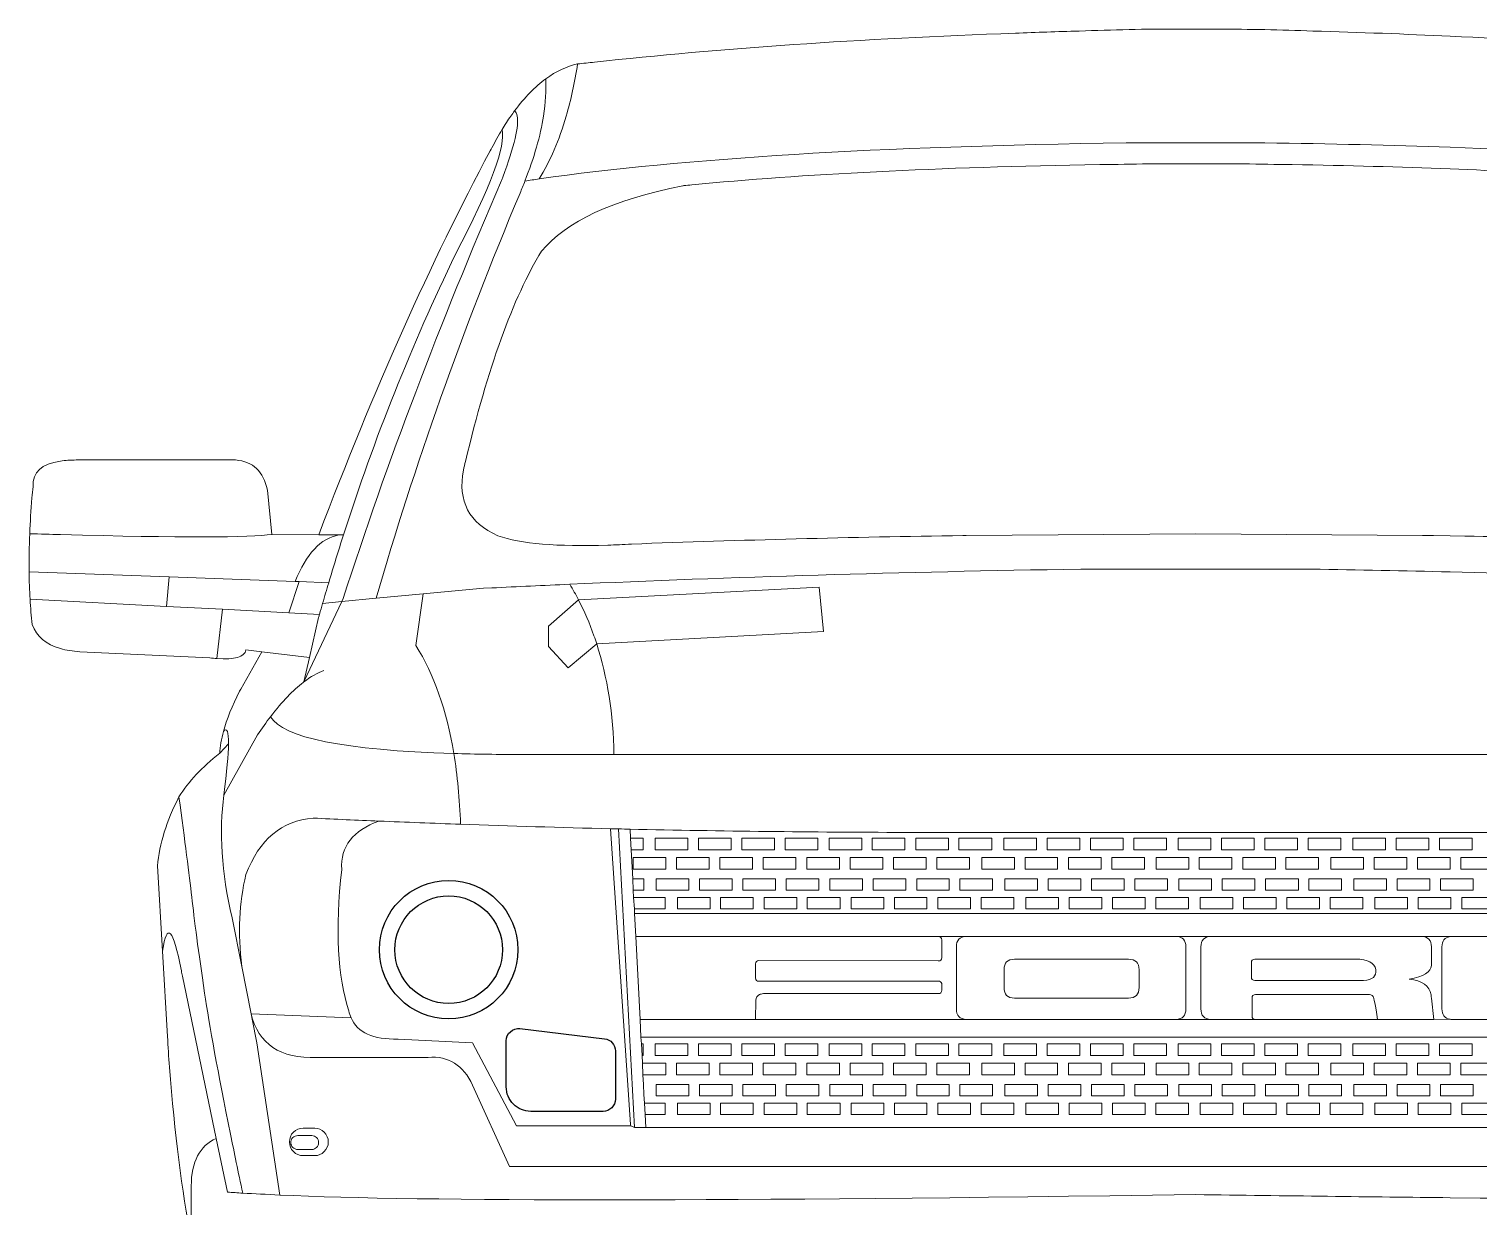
# Model space of a CAD drawing. Header units: metres. Extents: x -1212 to 1212, y 0 to 1928.
# Drawn here: x -1212 to 293, y 706 to 1928 of the extents above; entities that cross this region are included whole.
import ezdxf

# ---------------------------------------------------------------- set-up
doc = ezdxf.new("R2010")
doc.units = ezdxf.units.M
doc.layers.add('ceco.net 245', color=7, linetype='Continuous')

msp = doc.modelspace()

# ---------------------------------------------------------------- linework, layer by layer
at = {"layer": 'ceco.net 245', "lineweight": 18}
for points in [[(-910.9, 1403.2), (-959.7, 1403.6)], [(-890, 1403), (-910.9, 1403.2)], [(-885.2, 1403), (-890, 1403)], [(246.6, 1402.3), (263.9, 1402)], [(-1066.2, 1359.4), (-1211.6, 1364.7)], [(-1069, 1328.8), (-1066.2, 1359.4)], [(-1066.2, 1359.4), (-935.5, 1354.6)], [(-931.3, 1354.5), (-942.1, 1322.2)], [(-935.5, 1354.6), (-931.3, 1354.5)], [(-900.6, 1353.3), (-931.3, 1354.5)], [(-802.6, 1341.8), (-851.3, 1337.2)], [(-622.3, 1289.9), (-386.7, 1302.8), (-391.3, 1348.6), (-641.2, 1335.6)], [(-1069, 1328.8), (-1210.7, 1336.3)], [(-1011, 1325.9), (-1069, 1328.8)], [(-1011, 1325.9), (-1016.7, 1274.5)], [(-942.1, 1322.2), (-1011, 1325.9)], [(-887.1, 1333.7), (-926.5, 1250.3)], [(-887.1, 1333.7), (-906.9, 1331.9)], [(-851.3, 1337.2), (-887.1, 1333.7)], [(-672.4, 1308.2), (-641.2, 1335.6)], [(-910.2, 1320.5), (-942.1, 1322.2)], [(-652, 1265), (-672.4, 1287.2), (-672.4, 1308.2)], [(-920.6, 1275.6), (-970.2, 1281.5)], [(-622.3, 1289.9), (-652, 1265)], [(-926.5, 1250.3), (-920.6, 1275.6)], [(-1013.8, 1176.2), (-1004.6, 1186.1)], [(263.9, 1175), (-604.4, 1175)], [(604.3, 1175), (263.9, 1175)], [(-607.8, 1097.9), (-587.1, 790.8)], [(-583.2, 787.5), (-599.6, 1097.7)], [(-587.6, 1097.4), (-587.1, 1088), (-586.5, 1076.1), (-584.9, 1045.9), (-584.4, 1034), (-584, 1026.6), (-583.2, 1014.7), (-583.1, 1009.9)], [(-581.8, 986.1), (-583.1, 1009.9)], [(-583.1, 1009.9), (263.9, 1009.9)], [(263.9, 1009.9), (583.1, 1009.9)], [(-267.5, 986.1), (-581.8, 986.1)], [(-577.2, 899.9), (-581.8, 986.1)], [(-238.4, 986.1), (-267.5, 986.1)], [(-20.7, 986.1), (-238.4, 986.1)], [(15.6, 986.1), (-20.7, 986.1)], [(234.3, 986.1), (15.6, 986.1)], [(581.8, 986.1), (263.9, 986.1)], [(-990.9, 954.9), (-981.2, 905.8)], [(-981.2, 905.8), (-877.3, 901.6)], [(-980, 900.1), (-981.2, 905.8)], [(-951.5, 717.5), (-975.3, 875.7), (-980, 900.1)], [(-457.3, 899.9), (-577.2, 899.9)], [(-577.2, 899.9), (-576.3, 881.6)], [(-238.4, 899.9), (-457.3, 899.9)], [(-20.7, 899.9), (-238.4, 899.9)], [(-20.7, 899.9), (15.6, 899.9)], [(15.6, 899.9), (61.8, 899.9)], [(61.8, 899.9), (188.5, 899.9)], [(188.5, 899.9), (247, 899.9)], [(-571.3, 787.5), (-572.1, 801.1), (-572.6, 813), (-573.2, 821.8), (-573.7, 832.3), (-574.3, 842.3), (-574.8, 854.3), (-575.2, 862.5), (-575.9, 874.4), (-576.3, 881.6)], [(-576.3, 881.6), (263.9, 881.6)], [(263.9, 881.6), (576.3, 881.6)], [(-586.9, 789.3), (-583.2, 787.5)], [(-583.2, 787.5), (-571.3, 787.5)], [(263.9, 787.5), (-571.3, 787.5)], [(571.4, 787.5), (263.9, 787.5)]]:
    msp.add_lwpolyline(points, dxfattribs=at)
at = {"layer": 'ceco.net 245', "lineweight": 9}
for points in [[(-586.5, 1076.1), (-574.1, 1076.1), (-574.1, 1088), (-587.1, 1088)], [(-527.5, 1088), (-561.5, 1088), (-561.5, 1076.1), (-527.5, 1076.1), (-527.5, 1088), (-527.5, 1088)], [(-482.6, 1088), (-516.5, 1088), (-516.5, 1076.1), (-482.6, 1076.1), (-482.6, 1088), (-482.6, 1088)], [(-437.5, 1088), (-471.4, 1088), (-471.4, 1076.1), (-437.5, 1076.1), (-437.5, 1088), (-437.5, 1088)], [(-392.5, 1088), (-426.5, 1088), (-426.5, 1076.1), (-392.5, 1076.1), (-392.5, 1088), (-392.5, 1088)], [(-347.1, 1088), (-381, 1088), (-381, 1076.1), (-347.1, 1076.1), (-347.1, 1088), (-347.1, 1088)], [(-302.2, 1088), (-336.1, 1088), (-336.1, 1076.1), (-302.2, 1076.1), (-302.2, 1088), (-302.2, 1088)], [(-291, 1076.1), (-257.1, 1076.1), (-257.1, 1088), (-291, 1088), (-291, 1076.1), (-291, 1076.1)], [(-212.1, 1088), (-246.1, 1088), (-246.1, 1076.1), (-212.1, 1076.1), (-212.1, 1088), (-212.1, 1088)], [(-165.6, 1088), (-199.5, 1088), (-199.5, 1076.1), (-165.6, 1076.1), (-165.6, 1088), (-165.6, 1088)], [(-120.6, 1076.1), (-120.6, 1088), (-154.6, 1088), (-154.6, 1076.1), (-120.6, 1076.1), (-120.6, 1076.1)], [(-75.5, 1088), (-109.5, 1088), (-109.5, 1076.1), (-75.5, 1076.1), (-75.5, 1088), (-75.5, 1088)], [(-30.6, 1088), (-64.5, 1088), (-64.5, 1076.1), (-30.6, 1076.1), (-30.6, 1088), (-30.6, 1088)], [(15.4, 1088), (-18.5, 1088), (-18.5, 1076.1), (15.4, 1076.1), (15.4, 1088), (15.4, 1088)], [(26.4, 1076.1), (60.3, 1076.1), (60.3, 1088), (26.4, 1088), (26.4, 1076.1), (26.4, 1076.1)], [(105.4, 1088), (71.5, 1088), (71.5, 1076.1), (105.4, 1076.1), (105.4, 1088), (105.4, 1088)], [(150.4, 1088), (116.4, 1088), (116.4, 1076.1), (150.4, 1076.1), (150.4, 1088), (150.4, 1088)], [(196.9, 1088), (163, 1088), (163, 1076.1), (196.9, 1076.1), (196.9, 1088), (196.9, 1088)], [(241.9, 1088), (207.9, 1088), (207.9, 1076.1), (241.9, 1076.1), (241.9, 1088), (241.9, 1088)], [(263.9, 1088), (253, 1088), (253, 1076.1), (263.9, 1076.1)], [(263.9, 1076.1), (287, 1076.1), (287, 1088), (263.9, 1088)], [(-584.4, 1055.9), (-550.5, 1055.9), (-550.5, 1067.9), (-584.4, 1067.9), (-584.4, 1055.9), (-584.4, 1055.9)], [(-505.5, 1067.9), (-539.4, 1067.9), (-539.4, 1055.9), (-505.5, 1055.9), (-505.5, 1067.9), (-505.5, 1067.9)], [(-460.4, 1067.9), (-494.3, 1067.9), (-494.3, 1055.9), (-460.4, 1055.9), (-460.4, 1067.9), (-460.4, 1067.9)], [(-415.5, 1067.9), (-449.4, 1067.9), (-449.4, 1055.9), (-415.5, 1055.9), (-415.5, 1067.9), (-415.5, 1067.9)], [(-370, 1067.9), (-403.9, 1067.9), (-403.9, 1055.9), (-370, 1055.9), (-370, 1067.9), (-370, 1067.9)], [(-325.1, 1067.9), (-359, 1067.9), (-359, 1055.9), (-325.1, 1055.9), (-325.1, 1067.9), (-325.1, 1067.9)], [(-280, 1067.9), (-313.9, 1067.9), (-313.9, 1055.9), (-280, 1055.9), (-280, 1067.9), (-280, 1067.9)], [(-269, 1055.9), (-235.1, 1055.9), (-235.1, 1067.9), (-269, 1067.9), (-269, 1055.9), (-269, 1055.9)], [(-188.5, 1067.9), (-222.4, 1067.9), (-222.4, 1055.9), (-188.5, 1055.9), (-188.5, 1067.9), (-188.5, 1067.9)], [(-143.6, 1067.9), (-177.5, 1067.9), (-177.5, 1055.9), (-143.6, 1055.9), (-143.6, 1067.9), (-143.6, 1067.9)], [(-132.4, 1055.9), (-98.4, 1055.9), (-98.4, 1067.9), (-132.4, 1067.9), (-132.4, 1055.9), (-132.4, 1055.9)], [(-53.5, 1067.9), (-87.4, 1067.9), (-87.4, 1055.9), (-53.5, 1055.9), (-53.5, 1067.9), (-53.5, 1067.9)], [(-7.5, 1067.9), (-41.4, 1067.9), (-41.4, 1055.9), (-7.5, 1055.9), (-7.5, 1067.9), (-7.5, 1067.9)], [(3.5, 1055.9), (37.4, 1055.9), (37.4, 1067.9), (3.5, 1067.9), (3.5, 1055.9), (3.5, 1055.9)], [(82.5, 1067.9), (48.6, 1067.9), (48.6, 1055.9), (82.5, 1055.9), (82.5, 1067.9), (82.5, 1067.9)], [(127.4, 1067.9), (93.5, 1067.9), (93.5, 1055.9), (127.4, 1055.9), (127.4, 1067.9), (127.4, 1067.9)], [(174, 1067.9), (140.1, 1067.9), (140.1, 1055.9), (174, 1055.9), (174, 1067.9), (174, 1067.9)], [(218.9, 1067.9), (185, 1067.9), (185, 1055.9), (218.9, 1055.9), (218.9, 1067.9), (218.9, 1067.9)], [(263.9, 1067.9), (230.1, 1067.9), (230.1, 1055.9), (263.9, 1055.9)], [(264, 1055.9), (264, 1067.9)], [(309, 1067.9), (275.1, 1067.9), (275.1, 1055.9), (309, 1055.9), (309, 1067.9), (309, 1067.9)], [(-584.4, 1034), (-573.2, 1034), (-573.2, 1045.9), (-584.9, 1045.9)], [(-560.5, 1034), (-526.6, 1034), (-526.6, 1045.9), (-560.5, 1045.9), (-560.5, 1034), (-560.5, 1034)], [(-481.7, 1045.9), (-515.6, 1045.9), (-515.6, 1034), (-481.7, 1034), (-481.7, 1045.9), (-481.7, 1045.9)], [(-470.5, 1034), (-436.6, 1034), (-436.6, 1045.9), (-470.5, 1045.9), (-470.5, 1034), (-470.5, 1034)], [(-391.6, 1045.9), (-425.6, 1045.9), (-425.6, 1034), (-391.6, 1034), (-391.6, 1045.9), (-391.6, 1045.9)], [(-380.1, 1034), (-346.2, 1034), (-346.2, 1045.9), (-380.1, 1045.9), (-380.1, 1034), (-380.1, 1034)], [(-335.2, 1034), (-301.2, 1034), (-301.2, 1045.9), (-335.2, 1045.9), (-335.2, 1034), (-335.2, 1034)], [(-290, 1034), (-256.2, 1034), (-256.2, 1045.9), (-290, 1045.9), (-290, 1034), (-290, 1034)], [(-245.1, 1034), (-211.2, 1034), (-211.2, 1045.9), (-245.1, 1045.9), (-245.1, 1034), (-245.1, 1034)], [(-164.6, 1045.9), (-198.5, 1045.9), (-198.5, 1034), (-164.6, 1034), (-164.6, 1045.9), (-164.6, 1045.9)], [(-119.7, 1034), (-119.7, 1045.9), (-153.6, 1045.9), (-153.6, 1034), (-119.7, 1034), (-119.7, 1034)], [(-108.6, 1034), (-74.6, 1034), (-74.6, 1045.9), (-108.6, 1045.9), (-108.6, 1034), (-108.6, 1034)], [(-29.7, 1045.9), (-63.6, 1045.9), (-63.6, 1034), (-29.7, 1034), (-29.7, 1045.9), (-29.7, 1045.9)], [(-17.6, 1034), (16.3, 1034), (16.3, 1045.9), (-17.6, 1045.9), (-17.6, 1034), (-17.6, 1034)], [(27.3, 1034), (61.2, 1034), (61.2, 1045.9), (27.3, 1045.9), (27.3, 1034), (27.3, 1034)], [(106.4, 1045.9), (72.4, 1045.9), (72.4, 1034), (106.4, 1034), (106.4, 1045.9), (106.4, 1045.9)], [(117.4, 1034), (151.3, 1034), (151.3, 1045.9), (117.4, 1045.9), (117.4, 1034), (117.4, 1034)], [(197.9, 1045.9), (163.9, 1045.9), (163.9, 1034), (197.9, 1034), (197.9, 1045.9), (197.9, 1045.9)], [(208.9, 1034), (242.8, 1034), (242.8, 1045.9), (208.9, 1045.9), (208.9, 1034), (208.9, 1034)], [(263.9, 1045.9), (253.9, 1045.9), (253.9, 1034), (263.9, 1034)], [(263.9, 1034), (287.9, 1034), (287.9, 1045.9), (263.9, 1045.9)], [(-583.2, 1014.7), (-551.2, 1014.7), (-551.2, 1026.6), (-584, 1026.6)], [(-538.5, 1014.7), (-504.6, 1014.7), (-504.6, 1026.6), (-538.5, 1026.6), (-538.5, 1014.7), (-538.5, 1014.7)], [(-459.7, 1026.6), (-493.6, 1026.6), (-493.6, 1014.7), (-459.7, 1014.7), (-459.7, 1026.6), (-459.7, 1026.6)], [(-414.6, 1026.6), (-448.5, 1026.6), (-448.5, 1014.7), (-414.6, 1014.7), (-414.6, 1026.6), (-414.6, 1026.6)], [(-403.6, 1014.7), (-369.6, 1014.7), (-369.6, 1026.6), (-403.6, 1026.6), (-403.6, 1014.7), (-403.6, 1014.7)], [(-324.2, 1026.6), (-358.1, 1026.6), (-358.1, 1014.7), (-324.2, 1014.7), (-324.2, 1026.6), (-324.2, 1026.6)], [(-313.2, 1014.7), (-279.3, 1014.7), (-279.3, 1026.6), (-313.2, 1026.6), (-313.2, 1014.7), (-313.2, 1014.7)], [(-268.1, 1014.7), (-234.2, 1014.7), (-234.2, 1026.6), (-268.1, 1026.6), (-268.1, 1014.7), (-268.1, 1014.7)], [(-189.2, 1026.6), (-223.1, 1026.6), (-223.1, 1014.7), (-189.2, 1014.7), (-189.2, 1026.6), (-189.2, 1026.6)], [(-176.6, 1014.7), (-142.7, 1014.7), (-142.7, 1026.6), (-176.6, 1026.6), (-176.6, 1014.7), (-176.6, 1014.7)], [(-131.7, 1014.7), (-97.7, 1014.7), (-97.7, 1026.6), (-131.7, 1026.6), (-131.7, 1014.7), (-131.7, 1014.7)], [(-86.5, 1014.7), (-52.6, 1014.7), (-52.6, 1026.6), (-86.5, 1026.6), (-86.5, 1014.7), (-86.5, 1014.7)], [(-41.6, 1014.7), (-7.7, 1014.7), (-7.7, 1026.6), (-41.6, 1026.6), (-41.6, 1014.7), (-41.6, 1014.7)], [(4.4, 1014.7), (38.3, 1014.7), (38.3, 1026.6), (4.4, 1026.6), (4.4, 1014.7), (4.4, 1014.7)], [(49.3, 1014.7), (83.3, 1014.7), (83.3, 1026.6), (49.3, 1026.6), (49.3, 1014.7), (49.3, 1014.7)], [(128.3, 1026.6), (94.4, 1026.6), (94.4, 1014.7), (128.3, 1014.7), (128.3, 1026.6), (128.3, 1026.6)], [(139.3, 1014.7), (173.3, 1014.7), (173.3, 1026.6), (139.3, 1026.6), (139.3, 1014.7), (139.3, 1014.7)], [(185.9, 1014.7), (219.8, 1014.7), (219.8, 1026.6), (185.9, 1026.6), (185.9, 1014.7), (185.9, 1014.7)], [(263.9, 1026.6), (230.8, 1026.6), (230.8, 1014.7), (263.9, 1014.7)], [(263.9, 1014.7), (264.8, 1014.7), (264.8, 1026.6), (263.9, 1026.6)], [(276, 1014.7), (309.9, 1014.7), (309.9, 1026.6), (276, 1026.6), (276, 1014.7), (276, 1014.7)], [(-575.2, 862.5), (-574.1, 862.5), (-574.1, 874.4), (-575.9, 874.4)], [(-561.5, 874.4), (-561.5, 862.5), (-527.5, 862.5), (-527.5, 874.4), (-561.5, 874.4), (-561.5, 874.4)], [(-482.6, 874.4), (-516.5, 874.4), (-516.5, 862.5), (-482.6, 862.5), (-482.6, 874.4), (-482.6, 874.4)], [(-471.4, 874.4), (-471.4, 862.5), (-437.5, 862.5), (-437.5, 874.4), (-471.4, 874.4), (-471.4, 874.4)], [(-426.5, 862.5), (-392.5, 862.5), (-392.5, 874.4), (-426.5, 874.4), (-426.5, 862.5), (-426.5, 862.5)], [(-347.1, 874.4), (-381, 874.4), (-381, 862.5), (-347.1, 862.5), (-347.1, 874.4), (-347.1, 874.4)], [(-302.2, 874.4), (-336.1, 874.4), (-336.1, 862.5), (-302.2, 862.5), (-302.2, 874.4), (-302.2, 874.4)], [(-257.1, 874.4), (-291, 874.4), (-291, 862.5), (-257.1, 862.5), (-257.1, 874.4), (-257.1, 874.4)], [(-246.1, 874.4), (-246.1, 862.5), (-212.1, 862.5), (-212.1, 874.4), (-246.1, 874.4), (-246.1, 874.4)], [(-165.6, 874.4), (-199.5, 874.4), (-199.5, 862.5), (-165.6, 862.5), (-165.6, 874.4), (-165.6, 874.4)], [(-154.6, 874.4), (-154.6, 862.5), (-120.6, 862.5), (-120.6, 874.4), (-154.6, 874.4), (-154.6, 874.4)], [(-75.5, 862.5), (-75.5, 874.4), (-109.5, 874.4), (-109.5, 862.5), (-75.5, 862.5), (-75.5, 862.5)], [(-30.6, 874.4), (-64.5, 874.4), (-64.5, 862.5), (-30.6, 862.5), (-30.6, 874.4), (-30.6, 874.4)], [(15.4, 862.5), (15.4, 874.4), (-18.5, 874.4), (-18.5, 862.5), (15.4, 862.5), (15.4, 862.5)], [(60.3, 874.4), (26.4, 874.4), (26.4, 862.5), (60.3, 862.5), (60.3, 874.4), (60.3, 874.4)], [(105.4, 874.4), (71.5, 874.4), (71.5, 862.5), (105.4, 862.5), (105.4, 874.4), (105.4, 874.4)], [(116.4, 862.5), (150.4, 862.5), (150.4, 874.4), (116.4, 874.4), (116.4, 862.5), (116.4, 862.5)], [(163, 862.5), (196.9, 862.5), (196.9, 874.4), (163, 874.4), (163, 862.5), (163, 862.5)], [(241.9, 874.4), (207.9, 874.4), (207.9, 862.5), (241.9, 862.5), (241.9, 874.4), (241.9, 874.4)], [(263.9, 874.4), (253, 874.4), (253, 862.5), (263.9, 862.5)], [(263.9, 862.5), (287, 862.5), (287, 874.4), (263.9, 874.4)], [(-574.3, 842.3), (-550.5, 842.3), (-550.5, 854.3), (-574.8, 854.3)], [(-539.4, 842.3), (-505.5, 842.3), (-505.5, 854.3), (-539.4, 854.3), (-539.4, 842.3), (-539.4, 842.3)], [(-460.4, 854.3), (-494.3, 854.3), (-494.3, 842.3), (-460.4, 842.3), (-460.4, 854.3), (-460.4, 854.3)], [(-449.4, 842.3), (-415.5, 842.3), (-415.5, 854.3), (-449.4, 854.3), (-449.4, 842.3), (-449.4, 842.3)], [(-403.9, 842.3), (-370, 842.3), (-370, 854.3), (-403.9, 854.3), (-403.9, 842.3), (-403.9, 842.3)], [(-325.1, 854.3), (-359, 854.3), (-359, 842.3), (-325.1, 842.3), (-325.1, 854.3), (-325.1, 854.3)], [(-313.9, 842.3), (-280, 842.3), (-280, 854.3), (-313.9, 854.3), (-313.9, 842.3), (-313.9, 842.3)], [(-235.1, 854.3), (-269, 854.3), (-269, 842.3), (-235.1, 842.3), (-235.1, 854.3), (-235.1, 854.3)], [(-188.5, 854.3), (-222.4, 854.3), (-222.4, 842.3), (-188.5, 842.3), (-188.5, 854.3), (-188.5, 854.3)], [(-177.5, 842.3), (-143.6, 842.3), (-143.6, 854.3), (-177.5, 854.3), (-177.5, 842.3), (-177.5, 842.3)], [(-132.4, 842.3), (-98.4, 842.3), (-98.4, 854.3), (-132.4, 854.3), (-132.4, 842.3), (-132.4, 842.3)], [(-87.4, 842.3), (-53.5, 842.3), (-53.5, 854.3), (-87.4, 854.3), (-87.4, 842.3), (-87.4, 842.3)], [(-41.4, 842.3), (-7.5, 842.3), (-7.5, 854.3), (-41.4, 854.3), (-41.4, 842.3), (-41.4, 842.3)], [(37.4, 854.3), (3.5, 854.3), (3.5, 842.3), (37.4, 842.3), (37.4, 854.3), (37.4, 854.3)], [(48.6, 842.3), (82.5, 842.3), (82.5, 854.3), (48.6, 854.3), (48.6, 842.3), (48.6, 842.3)], [(127.4, 854.3), (93.5, 854.3), (93.5, 842.3), (127.4, 842.3), (127.4, 854.3), (127.4, 854.3)], [(140.1, 842.3), (174, 842.3), (174, 854.3), (140.1, 854.3), (140.1, 842.3), (140.1, 842.3)], [(185, 842.3), (218.9, 842.3), (218.9, 854.3), (185, 854.3), (185, 842.3), (185, 842.3)], [(263.9, 854.3), (230.1, 854.3), (230.1, 842.3), (263.9, 842.3)], [(264, 842.3), (264, 854.3)], [(275.1, 842.3), (309, 842.3), (309, 854.3), (275.1, 854.3), (275.1, 842.3), (275.1, 842.3)], [(-560.5, 832.3), (-560.5, 820.4), (-526.6, 820.4), (-526.6, 832.3), (-560.5, 832.3), (-560.5, 832.3)], [(-481.7, 820.4), (-481.7, 832.3), (-515.6, 832.3), (-515.6, 820.4), (-481.7, 820.4), (-481.7, 820.4)], [(-470.5, 832.3), (-470.5, 820.4), (-436.6, 820.4), (-436.6, 832.3), (-470.5, 832.3), (-470.5, 832.3)], [(-425.6, 820.4), (-391.6, 820.4), (-391.6, 832.3), (-425.6, 832.3), (-425.6, 820.4), (-425.6, 820.4)], [(-380.1, 832.3), (-380.1, 820.4), (-346.2, 820.4), (-346.2, 832.3), (-380.1, 832.3), (-380.1, 832.3)], [(-335.2, 832.3), (-335.2, 820.4), (-301.2, 820.4), (-301.2, 832.3), (-335.2, 832.3), (-335.2, 832.3)], [(-256.2, 832.3), (-290, 832.3), (-290, 820.4), (-256.2, 820.4), (-256.2, 832.3), (-256.2, 832.3)], [(-245.1, 832.3), (-245.1, 820.4), (-211.2, 820.4), (-211.2, 832.3), (-245.1, 832.3), (-245.1, 832.3)], [(-164.6, 832.3), (-198.5, 832.3), (-198.5, 820.4), (-164.6, 820.4), (-164.6, 832.3), (-164.6, 832.3)], [(-153.6, 832.3), (-153.6, 820.4), (-119.7, 820.4), (-119.7, 832.3), (-153.6, 832.3), (-153.6, 832.3)], [(-108.6, 832.3), (-108.6, 820.4), (-74.6, 820.4), (-74.6, 832.3), (-108.6, 832.3), (-108.6, 832.3)], [(-63.6, 832.3), (-63.6, 820.4), (-29.7, 820.4), (-29.7, 832.3), (-63.6, 832.3), (-63.6, 832.3)], [(-17.6, 832.3), (-17.6, 820.4), (16.3, 820.4), (16.3, 832.3), (-17.6, 832.3), (-17.6, 832.3)], [(61.2, 832.3), (27.3, 832.3), (27.3, 820.4), (61.2, 820.4), (61.2, 832.3), (61.2, 832.3)], [(72.4, 820.4), (106.4, 820.4), (106.4, 832.3), (72.4, 832.3), (72.4, 820.4), (72.4, 820.4)], [(117.4, 832.3), (117.4, 820.4), (151.3, 820.4), (151.3, 832.3), (117.4, 832.3), (117.4, 832.3)], [(163.9, 820.4), (197.9, 820.4), (197.9, 832.3), (163.9, 832.3), (163.9, 820.4), (163.9, 820.4)], [(208.9, 832.3), (208.9, 820.4), (242.8, 820.4), (242.8, 832.3), (208.9, 832.3), (208.9, 832.3)], [(263.9, 832.3), (253.9, 832.3), (253.9, 820.4), (263.9, 820.4)], [(263.9, 820.4), (287.9, 820.4), (287.9, 832.3), (263.9, 832.3)], [(-572.1, 801.1), (-551.2, 801.1), (-551.2, 813), (-572.6, 813)], [(-504.6, 801.1), (-504.6, 813), (-538.5, 813), (-538.5, 801.1), (-504.6, 801.1), (-504.6, 801.1)], [(-493.6, 801.1), (-459.7, 801.1), (-459.7, 813), (-493.6, 813), (-493.6, 801.1), (-493.6, 801.1)], [(-448.5, 801.1), (-414.6, 801.1), (-414.6, 813), (-448.5, 813), (-448.5, 801.1), (-448.5, 801.1)], [(-369.6, 801.1), (-369.6, 813), (-403.6, 813), (-403.6, 801.1), (-369.6, 801.1), (-369.6, 801.1)], [(-358.1, 801.1), (-324.2, 801.1), (-324.2, 813), (-358.1, 813), (-358.1, 801.1), (-358.1, 801.1)], [(-279.3, 801.1), (-279.3, 813), (-313.2, 813), (-313.2, 801.1), (-279.3, 801.1), (-279.3, 801.1)], [(-234.2, 813), (-268.1, 813), (-268.1, 801.1), (-234.2, 801.1), (-234.2, 813), (-234.2, 813)], [(-223.1, 801.1), (-189.2, 801.1), (-189.2, 813), (-223.1, 813), (-223.1, 801.1), (-223.1, 801.1)], [(-142.7, 801.1), (-142.7, 813), (-176.6, 813), (-176.6, 801.1), (-142.7, 801.1), (-142.7, 801.1)], [(-131.7, 801.1), (-97.7, 801.1), (-97.7, 813), (-131.7, 813), (-131.7, 801.1), (-131.7, 801.1)], [(-52.6, 801.1), (-52.6, 813), (-86.5, 813), (-86.5, 801.1), (-52.6, 801.1), (-52.6, 801.1)], [(-7.7, 813), (-41.6, 813), (-41.6, 801.1), (-7.7, 801.1), (-7.7, 813), (-7.7, 813)], [(38.3, 813), (4.4, 813), (4.4, 801.1), (38.3, 801.1), (38.3, 813), (38.3, 813)], [(83.3, 801.1), (83.3, 813), (49.3, 813), (49.3, 801.1), (83.3, 801.1), (83.3, 801.1)], [(94.4, 801.1), (128.3, 801.1), (128.3, 813), (94.4, 813), (94.4, 801.1), (94.4, 801.1)], [(173.3, 801.1), (173.3, 813), (139.3, 813), (139.3, 801.1), (173.3, 801.1), (173.3, 801.1)], [(219.8, 801.1), (219.8, 813), (185.9, 813), (185.9, 801.1), (219.8, 801.1), (219.8, 801.1)], [(263.9, 813), (230.8, 813), (230.8, 801.1), (263.9, 801.1)], [(263.9, 801.1), (264.8, 801.1), (264.8, 813), (263.9, 813)], [(309.9, 813), (276, 813), (276, 801.1), (309.9, 801.1), (309.9, 813), (309.9, 813)]]:
    msp.add_lwpolyline(points, dxfattribs=at)
at = {"layer": 'ceco.net 245'}
msp.add_lwpolyline([(-702, 890.3), (-614.1, 879.8, -0.379815), (-602.9, 867.1), (-602.9, 817.1, -0.414214), (-615.6, 804.4), (-690.8, 804.4, -0.414214), (-716.2, 829.8), (-716.2, 877.6, -0.44947)], format="xyb", close=True, dxfattribs=at)
for radius in [71.9, 55.9]:
    msp.add_circle((-776, 972.3), radius, dxfattribs=at)
at = {"layer": 'ceco.net 245', "lineweight": 18}
for points, knots in [([(263.9, 1920.8), (217.8, 1923.1), (170.3, 1924.9), (121.4, 1926.2), (87.8, 1927.5), (55, 1928.2), (23.3, 1928.2), (23.3, 1928.2), (-18.7, 1928.2), (-18.7, 1928.2), (-52.1, 1928.4), (-86.4, 1927.6), (-121.4, 1926.2), (-143.7, 1925.6), (-165.8, 1924.9), (-187.5, 1924), (-348.8, 1918.3), (-494.5, 1908.2), (-624.5, 1893.9), (-630.4, 1893.3), (-636.2, 1892.6), (-642.1, 1892.1)], [0, 0, 0, 0, 1, 1, 1, 2, 2, 2, 3, 3, 3, 4, 4, 4, 5, 5, 5, 6, 6, 6, 7, 7, 7, 7]), ([(642.1, 1892.1), (632.6, 1893.2), (622.9, 1894.3), (613.1, 1895.2), (507, 1906.5), (390.6, 1915.2), (263.9, 1920.8)], [0, 0, 0, 0, 1, 1, 1, 2, 2, 2, 2]), ([(-681.9, 1772.7), (-670.5, 1791.2), (-661.2, 1812.9), (-653.9, 1838), (-649.1, 1854.7), (-645.2, 1872.6), (-642.1, 1892.1)], [0, 0, 0, 0, 1, 1, 1, 2, 2, 2, 2]), ([(-696.8, 1770.5), (-687.2, 1794.9), (-680.8, 1817.3), (-677.5, 1838), (-675.5, 1851.7), (-674.6, 1864.5), (-675.1, 1876.7)], [0, 0, 0, 0, 1, 1, 1, 2, 2, 2, 2]), ([(-887.1, 1333.7), (-887.1, 1333.7), (-885.6, 1336.9), (-885.6, 1336.9), (-840, 1478.2), (-785.1, 1622.9), (-721.1, 1770.9), (-720.6, 1772.1), (-720.2, 1773.2), (-719.9, 1774.4), (-707.9, 1806.6), (-702.8, 1827.9), (-704.8, 1838), (-705.4, 1840.4), (-706.3, 1842.2), (-707.6, 1843.3)], [0, 0, 0, 0, 1, 1, 1, 2, 2, 2, 3, 3, 3, 4, 4, 4, 5, 5, 5, 5]), ([(-707.6, 1843.3), (-708.8, 1841.6), (-710.1, 1839.8), (-711.4, 1838), (-714.6, 1833.6), (-717.5, 1828.8), (-720.6, 1823.9)], [0, 0, 0, 0, 1, 1, 1, 2, 2, 2, 2]), ([(-720.6, 1823.9), (-724.1, 1818), (-727.7, 1811.7), (-731.2, 1805), (-731.4, 1804.6), (-731.6, 1804.2), (-731.8, 1803.7), (-731.8, 1803.7), (-732.9, 1801.9), (-732.9, 1801.9), (-794.5, 1686.5), (-853.9, 1553.6), (-910.9, 1403.2)], [0, 0, 0, 0, 1, 1, 1, 2, 2, 2, 3, 3, 3, 4, 4, 4, 4]), ([(-885.2, 1403), (-853.2, 1503.4), (-814.3, 1600.5), (-768.8, 1694.6), (-732.3, 1764.4), (-716.4, 1807.5), (-720.6, 1823.9)], [0, 0, 0, 0, 1, 1, 1, 2, 2, 2, 2]), ([(-681.9, 1772.7), (-531.7, 1794.1), (-328.6, 1806.6), (-72.6, 1810.1), (-72.6, 1810.1), (71.5, 1810.1), (71.5, 1810.1), (139.3, 1809.2), (203.5, 1807.7), (263.9, 1805.5)], [0, 0, 0, 0, 1, 1, 1, 2, 2, 2, 3, 3, 3, 3]), ([(263.9, 1783.1), (212.3, 1785.2), (157.7, 1786.6), (99.8, 1787.5), (83, 1787.7), (66.4, 1788.1), (49.3, 1788.3), (49.3, 1788.3), (-49.1, 1788.3), (-49.1, 1788.3), (-66.2, 1788.1), (-83, 1787.7), (-99.7, 1787.5), (-267.9, 1784.8), (-409.3, 1777.7), (-523.5, 1766.5), (-526.4, 1766.3), (-529.2, 1765.9), (-531.9, 1765.7), (-532.5, 1765.5), (-532.8, 1765.5), (-533, 1765.5), (-605.6, 1751.1), (-654.4, 1728.3), (-679.5, 1697.7), (-709.4, 1648.9), (-735.6, 1576.1), (-758.5, 1479.3), (-759.3, 1476.4), (-760, 1473.5), (-760.6, 1470.3), (-766.8, 1438.1), (-754.9, 1415.3), (-724.8, 1402.1), (-701.1, 1393.9), (-663.2, 1390.6), (-610.7, 1392.4), (-602.9, 1392.6), (-594.8, 1393), (-586.2, 1393.5), (-472.7, 1397.7), (-357.9, 1400.7), (-242, 1402.3), (-240.9, 1402.3), (-239.8, 1402.3), (-238.7, 1402.3), (-238.7, 1402.3), (-0.2, 1404), (-0.2, 1404), (-0.2, 1404), (235.4, 1402.5), (235.4, 1402.5)], [0, 0, 0, 0, 1, 1, 1, 2, 2, 2, 3, 3, 3, 4, 4, 4, 5, 5, 5, 6, 6, 6, 7, 7, 7, 8, 8, 8, 9, 9, 9, 10, 10, 10, 11, 11, 11, 12, 12, 12, 13, 13, 13, 14, 14, 14, 15, 15, 15, 16, 16, 16, 17, 17, 17, 17]), ([(263.9, 1402), (263.9, 1402), (279.1, 1401.8), (279.1, 1401.8), (382.3, 1400.1), (484.8, 1397.4), (586.2, 1393.5), (594.8, 1393), (602.9, 1392.6), (610.8, 1392.4), (663.2, 1390.6), (701.2, 1393.9), (724.8, 1402.1), (754.9, 1415.3), (766.8, 1438.1), (760.6, 1470.3), (760, 1473.5), (759.3, 1476.4), (758.6, 1479.3), (735.7, 1576.1), (709.4, 1648.9), (679.5, 1697.7), (654.4, 1728.3), (605.6, 1751.1), (533, 1765.5), (532.8, 1765.5), (532.5, 1765.5), (531.9, 1765.7), (529.2, 1765.9), (526.4, 1766.3), (523.5, 1766.5), (448.5, 1773.8), (362, 1779.3), (263.9, 1783.1)], [0, 0, 0, 0, 1, 1, 1, 2, 2, 2, 3, 3, 3, 4, 4, 4, 5, 5, 5, 6, 6, 6, 7, 7, 7, 8, 8, 8, 9, 9, 9, 10, 10, 10, 11, 11, 11, 11]), ([(-851.3, 1337.2), (-811.9, 1474.2), (-762, 1614.5), (-701.9, 1758), (-700.1, 1762.2), (-698.4, 1766.3), (-696.8, 1770.5)], [0, 0, 0, 0, 1, 1, 1, 2, 2, 2, 2]), ([(-959.7, 1403.6), (-959.7, 1403.6), (-964.3, 1449.6), (-964.3, 1449.6), (-968.1, 1468.9), (-979.1, 1479.1), (-997.3, 1480.8), (-997.3, 1480.8), (-1162.7, 1480.8), (-1162.7, 1480.8), (-1168.7, 1480.8), (-1174.2, 1480.4), (-1179.2, 1479.7), (-1198.8, 1476.8), (-1208.3, 1468), (-1207.6, 1453.3), (-1208, 1449.3), (-1208.3, 1445.2), (-1208.7, 1441.4), (-1209.8, 1428.7), (-1210.5, 1416.3), (-1211.1, 1404.3)], [0, 0, 0, 0, 1, 1, 1, 2, 2, 2, 3, 3, 3, 4, 4, 4, 5, 5, 5, 6, 6, 6, 7, 7, 7, 7]), ([(-959.7, 1403.6), (-981.2, 1400.1), (-1054.3, 1399.9), (-1179.2, 1403.4), (-1189.5, 1403.6), (-1200.1, 1404), (-1211.1, 1404.3)], [0, 0, 0, 0, 1, 1, 1, 2, 2, 2, 2]), ([(235.4, 1402.5), (237.6, 1402.3), (239.9, 1402.3), (242, 1402.3), (243.7, 1402.3), (245.2, 1402.3), (246.6, 1402.3)], [0, 0, 0, 0, 1, 1, 1, 2, 2, 2, 2]), ([(263.9, 1364.5), (216.6, 1365.8), (168.5, 1366.7), (119.9, 1367.5), (119.9, 1367.5), (-119.7, 1367.5), (-119.7, 1367.5), (-306.2, 1364.5), (-483, 1359.2), (-650.2, 1351.7)], [0, 0, 0, 0, 1, 1, 1, 2, 2, 2, 3, 3, 3, 3]), ([(-770.6, 1176), (-778.1, 1221), (-791.4, 1258.4), (-810.1, 1288.1), (-810.1, 1288.1), (-802.6, 1341.8), (-802.6, 1341.8)], [0, 0, 0, 0, 1, 1, 1, 2, 2, 2, 2]), ([(-650.2, 1351.7), (-677.5, 1350.6), (-704.5, 1349.3), (-731.2, 1347.9), (-731.2, 1347.9), (-739.8, 1347.7), (-739.8, 1347.7), (-739.8, 1347.7), (-802.6, 1341.8), (-802.6, 1341.8)], [0, 0, 0, 0, 1, 1, 1, 2, 2, 2, 3, 3, 3, 3]), ([(-1210.7, 1336.3), (-1210.2, 1327.3), (-1209.4, 1318.5), (-1208.5, 1309.9), (-1203.9, 1297.6), (-1194.2, 1289.4), (-1179.2, 1285), (-1173.3, 1283.3), (-1166.5, 1282.2), (-1159, 1281.7), (-1159, 1281.7), (-1024.1, 1275.2), (-1024.1, 1275.2), (-1021.5, 1275.1), (-1019.1, 1274.7), (-1016.7, 1274.5)], [0, 0, 0, 0, 1, 1, 1, 2, 2, 2, 3, 3, 3, 4, 4, 4, 5, 5, 5, 5]), ([(-920.6, 1275.6), (-920.6, 1275.6), (-911.1, 1317.2), (-911.1, 1317.2), (-910.7, 1318.3), (-910.4, 1319.4), (-910.2, 1320.5)], [0, 0, 0, 0, 1, 1, 1, 2, 2, 2, 2]), ([(-1016.7, 1274.5), (-998.2, 1273.2), (-988.1, 1276.3), (-986.5, 1283.5), (-986.5, 1283.5), (-970.2, 1281.5), (-970.2, 1281.5)], [0, 0, 0, 0, 1, 1, 1, 2, 2, 2, 2]), ([(-970.2, 1281.5), (-970.2, 1281.5), (-992, 1242.8), (-992, 1242.8), (-992.3, 1242.1), (-992.7, 1241.3), (-993.1, 1240.6), (-1001, 1225.6), (-1006.4, 1211.6), (-1009.9, 1199)], [0, 0, 0, 0, 1, 1, 1, 2, 2, 2, 3, 3, 3, 3]), ([(-961, 1214.2), (-948.9, 1230.1), (-937.5, 1241.9), (-927, 1249.8), (-926.9, 1249.9), (-926.7, 1250.1), (-926.5, 1250.3)], [0, 0, 0, 0, 1, 1, 1, 2, 2, 2, 2]), ([(-1009.4, 1132.8), (-1009.4, 1132.8), (-974.5, 1195.3), (-974.5, 1195.3), (-970, 1202.1), (-965.4, 1208.5), (-961, 1214.2)], [0, 0, 0, 0, 1, 1, 1, 2, 2, 2, 2]), ([(-604.4, 1175), (-604.4, 1175), (-698, 1175), (-698, 1175), (-724.2, 1175), (-748.5, 1175.3), (-770.6, 1176)], [0, 0, 0, 0, 1, 1, 1, 2, 2, 2, 2]), ([(-1056.1, 1131), (-1069, 1106), (-1076.3, 1082.2), (-1078.3, 1059.4), (-1078.3, 1059.4), (-1073.2, 970.9), (-1073.2, 970.9)], [0, 0, 0, 0, 1, 1, 1, 2, 2, 2, 2]), ([(-1056.1, 1131), (-1049.9, 1085.1), (-1045.5, 1050.4), (-1042.8, 1027), (-1040.2, 1003.7), (-1035.8, 970.3), (-1029.4, 927.2), (-1024.6, 894), (-1015.6, 845.1), (-1002.6, 780.7), (-998.7, 761.7), (-994.5, 741.3), (-989.9, 719.5)], [0, 0, 0, 0, 1, 1, 1, 2, 2, 2, 3, 3, 3, 4, 4, 4, 4]), ([(-990.9, 954.9), (-990.9, 954.9), (-1001, 1005.2), (-1001, 1005.2), (-1011.8, 1052.8), (-1014.5, 1095.4), (-1009.4, 1132.8)], [0, 0, 0, 0, 1, 1, 1, 2, 2, 2, 2]), ([(-848.4, 1105.8), (-871.1, 1106.7), (-893.9, 1107.8), (-916.6, 1108.9), (-949.4, 1106.2), (-972.7, 1086.8), (-986.5, 1050.3), (-993.6, 1021.3), (-995.1, 989.6), (-990.9, 954.9)], [0, 0, 0, 0, 1, 1, 1, 2, 2, 2, 3, 3, 3, 3]), ([(-877.3, 901.6), (-878.3, 903.8), (-879.2, 906.2), (-879.7, 908.7), (-891.3, 943.9), (-893.9, 992.9), (-887.1, 1055.6), (-888.4, 1079.4), (-875.5, 1096.1), (-848.4, 1105.8)], [0, 0, 0, 0, 1, 1, 1, 2, 2, 2, 3, 3, 3, 3]), ([(263.9, 1094.1), (263.9, 1094.1), (-303.3, 1094.1), (-303.3, 1094.1), (-398.1, 1094.3), (-492.9, 1095.4), (-587.6, 1097.4)], [0, 0, 0, 0, 1, 1, 1, 2, 2, 2, 2]), ([(587.7, 1097.4), (489.6, 1095.2), (391.5, 1094.1), (293.4, 1094.1), (293.4, 1094.1), (263.9, 1094.1), (263.9, 1094.1)], [0, 0, 0, 0, 1, 1, 1, 2, 2, 2, 2]), ([(-1017.3, 776.3), (-1017.3, 776.3), (-1052.5, 944.7), (-1052.5, 944.7), (-1052.8, 946.7), (-1053.2, 948.7), (-1053.6, 950.5), (-1062, 994.7), (-1068.6, 1001.5), (-1073.2, 970.9)], [0, 0, 0, 0, 1, 1, 1, 2, 2, 2, 3, 3, 3, 3]), ([(-267.5, 986.1), (-265.1, 985.9), (-264, 984.8), (-264, 982.4), (-264, 982.4), (-264, 964.1), (-264, 964.1), (-264, 961.7), (-265.3, 960.6), (-267.7, 960.6), (-267.7, 960.6), (-453.8, 961), (-453.8, 961), (-456.2, 961), (-457.3, 959.9), (-457.5, 957.5), (-457.5, 957.5), (-457.5, 943), (-457.5, 943), (-457.3, 940.6), (-456.2, 939.5), (-453.8, 939.5), (-453.8, 939.5), (-267.7, 939.7), (-267.7, 939.7), (-265.7, 939.7), (-264.4, 938.8), (-264, 937.1), (-264, 937), (-264, 936.6), (-264, 936.2), (-264, 936.2), (-264, 930.3), (-264, 930.3), (-264, 928), (-265.3, 926.7), (-267.7, 926.7), (-267.7, 926.7), (-449.2, 926.7), (-449.2, 926.7), (-450.9, 926.5), (-452.2, 926.1), (-453.2, 925.6), (-455.5, 924.5), (-456.7, 922.5), (-456.9, 919.7), (-456.9, 919.7), (-457.3, 899.9), (-457.3, 899.9)], [0, 0, 0, 0, 1, 1, 1, 2, 2, 2, 3, 3, 3, 4, 4, 4, 5, 5, 5, 6, 6, 6, 7, 7, 7, 8, 8, 8, 9, 9, 9, 10, 10, 10, 11, 11, 11, 12, 12, 12, 13, 13, 13, 14, 14, 14, 15, 15, 15, 16, 16, 16, 16]), ([(-238.4, 899.9), (-245.3, 900.1), (-248.8, 903.8), (-248.8, 910.9), (-248.8, 910.9), (-248.8, 975.1), (-248.8, 975.1), (-248.8, 982.2), (-245.3, 985.9), (-238.4, 986.1)], [0, 0, 0, 0, 1, 1, 1, 2, 2, 2, 3, 3, 3, 3]), ([(-20.7, 986.1), (-13.9, 985.9), (-10.4, 982.2), (-10.4, 975.1), (-10.4, 975.1), (-10.4, 910.9), (-10.4, 910.9), (-10.4, 903.8), (-13.9, 900.1), (-20.7, 899.9)], [0, 0, 0, 0, 1, 1, 1, 2, 2, 2, 3, 3, 3, 3]), ([(15.6, 899.9), (8.6, 900.1), (5.1, 903.8), (5.1, 910.9), (5.1, 910.9), (5.1, 975.1), (5.1, 975.1), (5.1, 982.2), (8.6, 985.9), (15.6, 986.1)], [0, 0, 0, 0, 1, 1, 1, 2, 2, 2, 3, 3, 3, 3]), ([(234.3, 986.1), (241.1, 985.9), (244.6, 982.2), (244.6, 975.1), (244.6, 975.1), (244.6, 955.8), (244.6, 955.8), (244.1, 949.2), (236.4, 944.5), (221.5, 941.7), (234.9, 940.1), (242.4, 934.8), (244.3, 925.4), (244.3, 925), (244.3, 924.7), (244.4, 924.5), (244.4, 923.8), (244.4, 923), (244.6, 922.1), (244.6, 922.1), (247, 899.9), (247, 899.9)], [0, 0, 0, 0, 1, 1, 1, 2, 2, 2, 3, 3, 3, 4, 4, 4, 5, 5, 5, 6, 6, 6, 7, 7, 7, 7]), ([(247, 899.9), (247, 899.9), (263.9, 900.1), (263.9, 900.1), (258.2, 901), (255.4, 904.5), (255.4, 910.9), (255.4, 910.9), (255.4, 975.1), (255.4, 975.1), (255.4, 981.5), (258.2, 985), (263.9, 985.9), (263.9, 985.9), (234.3, 986.1), (234.3, 986.1)], [0, 0, 0, 0, 1, 1, 1, 2, 2, 2, 3, 3, 3, 4, 4, 4, 5, 5, 5, 5]), ([(-1073.2, 970.9), (-1073.2, 970.9), (-1068, 882.3), (-1068, 882.3), (-1067.5, 871.5), (-1066.8, 860.9), (-1066, 850.4), (-1060.7, 781.3), (-1053, 721.7), (-1043.3, 671.8)], [0, 0, 0, 0, 1, 1, 1, 2, 2, 2, 3, 3, 3, 3]), ([(-199.3, 951.4), (-199.3, 958.8), (-195.7, 962.4), (-188.3, 962.4), (-188.3, 962.4), (-70.1, 962.4), (-70.1, 962.4), (-62.7, 962.4), (-59, 958.8), (-59, 951.4), (-59, 951.4), (-59, 933.1), (-59, 933.1), (-59, 925.8), (-62.7, 922.1), (-70.1, 922.1), (-70.1, 922.1), (-188.3, 922.1), (-188.3, 922.1), (-195.7, 922.1), (-199.3, 925.8), (-199.3, 933.1), (-199.3, 933.1), (-199.3, 951.4), (-199.3, 951.4), (-199.3, 951.4), (-199.3, 951.4), (-199.3, 951.4)], [0, 0, 0, 0, 1, 1, 1, 2, 2, 2, 3, 3, 3, 4, 4, 4, 5, 5, 5, 6, 6, 6, 7, 7, 7, 8, 8, 8, 9, 9, 9, 9]), ([(61.2, 962.4), (61.2, 962.4), (170.2, 962.4), (170.2, 962.4), (181.9, 961), (187.4, 956.6), (186.7, 949), (186.5, 943), (181, 940.1), (170.2, 940.4), (170.2, 940.4), (61.2, 940.4), (61.2, 940.4), (58.9, 940.4), (57.6, 941.7), (57.6, 944.1), (57.6, 944.1), (57.6, 958.8), (57.6, 958.8), (57.6, 961.2), (58.9, 962.4), (61.2, 962.4), (61.2, 962.4), (61.2, 962.4), (61.2, 962.4)], [0, 0, 0, 0, 1, 1, 1, 2, 2, 2, 3, 3, 3, 4, 4, 4, 5, 5, 5, 6, 6, 6, 7, 7, 7, 8, 8, 8, 8]), ([(188.5, 899.9), (186.5, 914.8), (184.8, 922.6), (183.9, 923.8), (182.8, 925), (181, 925.8), (178.6, 925.8), (178.6, 925.8), (62, 925.8), (62, 925.8), (59.6, 925.8), (58.3, 924.5), (58.3, 922.1), (58.3, 922.1), (58.3, 903.6), (58.3, 903.6), (58.3, 901.2), (59.4, 900.1), (61.8, 899.9)], [0, 0, 0, 0, 1, 1, 1, 2, 2, 2, 3, 3, 3, 4, 4, 4, 5, 5, 5, 6, 6, 6, 6]), ([(263.9, 747.2), (263.9, 747.2), (-712.7, 747.2), (-712.7, 747.2), (-712.7, 747.2), (-751.2, 831.7), (-751.2, 831.7), (-760.9, 852.4), (-776.3, 862), (-797.2, 860.5), (-797.2, 860.5), (-912.9, 860.5), (-912.9, 860.5), (-950.9, 859), (-973.6, 874.1), (-981.2, 905.8)], [0, 0, 0, 0, 1, 1, 1, 2, 2, 2, 3, 3, 3, 4, 4, 4, 5, 5, 5, 5]), ([(981.2, 905.8), (973.6, 874.1), (950.9, 859), (912.9, 860.5), (912.9, 860.5), (797.3, 860.5), (797.3, 860.5), (776.3, 862), (760.9, 852.4), (751.2, 831.7), (751.2, 831.7), (712.7, 747.2), (712.7, 747.2), (712.7, 747.2), (263.9, 747.2), (263.9, 747.2)], [0, 0, 0, 0, 1, 1, 1, 2, 2, 2, 3, 3, 3, 4, 4, 4, 5, 5, 5, 5]), ([(-877.3, 901.6), (-870.8, 886.2), (-854.4, 878.8), (-828.4, 879.4), (-828.4, 879.4), (-751.4, 875.7), (-751.4, 875.7), (-751.4, 875.7), (-705.4, 789.3), (-705.4, 789.3), (-705.4, 789.3), (-586.9, 789.3), (-586.9, 789.3), (-586.9, 789.3), (-586.9, 789.5), (-586.9, 789.5), (-586.9, 789.5), (-587.1, 790.8), (-587.1, 790.8)], [0, 0, 0, 0, 1, 1, 1, 2, 2, 2, 3, 3, 3, 4, 4, 4, 5, 5, 5, 6, 6, 6, 6]), ([(577.4, 899.9), (577.4, 899.9), (265.9, 899.9), (265.9, 899.9), (265.1, 899.9), (264.4, 899.9), (263.9, 900.1)], [0, 0, 0, 0, 1, 1, 1, 2, 2, 2, 2]), ([(-937.3, 782.8), (-934.6, 785.5), (-931.1, 786.8), (-927.2, 786.8), (-927.2, 786.8), (-915.1, 786.8), (-915.1, 786.8), (-911.3, 786.8), (-908, 785.5), (-905.2, 782.8), (-902.5, 780), (-901, 776.5), (-901, 772.7), (-901, 772.7), (-901, 772.5), (-901, 772.5), (-901, 768.6), (-902.5, 765.3), (-905.2, 762.6), (-908, 759.8), (-911.3, 758.4), (-915.1, 758.4), (-915.1, 758.4), (-927.2, 758.4), (-927.2, 758.4), (-931.1, 758.4), (-934.6, 759.8), (-937.3, 762.6), (-940.1, 765.3), (-941.3, 768.6), (-941.3, 772.5), (-941.3, 772.5), (-941.3, 772.7), (-941.3, 772.7), (-941.3, 776.5), (-940.1, 780), (-937.3, 782.8), (-937.3, 782.8), (-937.3, 782.8), (-937.3, 782.8)], [0, 0, 0, 0, 1, 1, 1, 2, 2, 2, 3, 3, 3, 4, 4, 4, 5, 5, 5, 6, 6, 6, 7, 7, 7, 8, 8, 8, 9, 9, 9, 10, 10, 10, 11, 11, 11, 12, 12, 12, 13, 13, 13, 13]), ([(-1043.3, 671.8), (-1043.3, 671.8), (-1043.3, 726.8), (-1043.3, 726.8), (-1043.3, 752), (-1034.7, 768.5), (-1017.3, 776.3)], [0, 0, 0, 0, 1, 1, 1, 2, 2, 2, 2]), ([(-989.9, 719.5), (-995.2, 719.8), (-1000.6, 720.2), (-1005.7, 720.6), (-1005.7, 720.6), (-1017.3, 776.3), (-1017.3, 776.3)], [0, 0, 0, 0, 1, 1, 1, 2, 2, 2, 2]), ([(-937.9, 777.2), (-936.4, 778.5), (-934.7, 779.3), (-932.7, 779.3), (-932.7, 779.3), (-918.2, 779.3), (-918.2, 779.3), (-916.2, 779.3), (-914.6, 778.5), (-913.3, 777.2), (-911.8, 775.8), (-911.1, 774.1), (-911.1, 772.1), (-911.1, 772.1), (-911.1, 771.9), (-911.1, 771.9), (-911.1, 769.9), (-911.8, 768.3), (-913.3, 767), (-914.6, 765.5), (-916.2, 764.8), (-918.2, 764.8), (-918.2, 764.8), (-932.7, 764.8), (-932.7, 764.8), (-934.7, 764.8), (-936.4, 765.5), (-937.9, 767), (-939.1, 768.3), (-939.9, 769.9), (-939.9, 771.9), (-939.9, 771.9), (-939.9, 772.1), (-939.9, 772.1), (-939.9, 774.1), (-939.1, 775.8), (-937.9, 777.2), (-937.9, 777.2), (-937.9, 777.2), (-937.9, 777.2)], [0, 0, 0, 0, 1, 1, 1, 2, 2, 2, 3, 3, 3, 4, 4, 4, 5, 5, 5, 6, 6, 6, 7, 7, 7, 8, 8, 8, 9, 9, 9, 10, 10, 10, 11, 11, 11, 12, 12, 12, 13, 13, 13, 13]), ([(263.9, 714.7), (182.2, 715.6), (94.2, 716.7), (-0.2, 718), (-485.9, 710.9), (-803.1, 710.7), (-951.5, 717.5)], [0, 0, 0, 0, 1, 1, 1, 2, 2, 2, 2])]:
    msp.add_open_spline(points, degree=3, knots=knots, dxfattribs=at)
for points in [[(-642.1, 1892.1), (-653.5, 1889.5), (-664.5, 1884.4), (-675.1, 1876.7)], [(-675.1, 1876.7), (-686.3, 1868.4), (-697.1, 1857.4), (-707.6, 1843.3)], [(263.9, 1805.5), (432, 1799.5), (571.4, 1788.5), (681.9, 1772.7)], [(-696.8, 1770.5), (-691.8, 1771.2), (-686.9, 1772), (-681.9, 1772.7)], [(-1211.1, 1404.3), (-1211.6, 1390.6), (-1211.8, 1377.4), (-1211.6, 1364.7)], [(-935.5, 1354.6), (-923.9, 1383.4), (-908.9, 1399.6), (-890, 1403)], [(-900.6, 1353.3), (-895.7, 1370), (-890.6, 1386.5), (-885.2, 1403)], [(235.4, 1402.5), (239.3, 1402.5), (242.9, 1402.5), (246.6, 1402.3)], [(-1211.6, 1364.7), (-1211.6, 1355), (-1211.3, 1345.5), (-1210.7, 1336.3)], [(650.2, 1351.7), (526.6, 1357.2), (397.9, 1361.4), (263.9, 1364.5)], [(-906.9, 1331.9), (-904.9, 1339.1), (-902.8, 1346.2), (-900.6, 1353.3)], [(-641.2, 1335.6), (-643.9, 1341.1), (-647.1, 1346.4), (-650.2, 1351.7)], [(-910.2, 1320.5), (-909.1, 1324.4), (-908, 1328.1), (-906.9, 1331.9)], [(-641.2, 1335.6), (-635.2, 1323.7), (-629.6, 1311.2), (-625.1, 1298.2)], [(-622.3, 1289.9), (-623.2, 1292.7), (-624.1, 1295.4), (-625.1, 1298.2)], [(-604.4, 1175), (-605.1, 1216.9), (-611.1, 1255.3), (-622.3, 1289.9)], [(-926.5, 1250.3), (-919.2, 1255.8), (-912.2, 1259.8), (-905.6, 1262.2)], [(-770.6, 1176), (-884.9, 1179.5), (-948.3, 1192.4), (-961, 1214.2)], [(-1009.9, 1199), (-1012.1, 1190.9), (-1013.4, 1183.4), (-1013.8, 1176.2)], [(-1004.6, 1186.1), (-1004.4, 1198.8), (-1006.3, 1203.2), (-1009.9, 1199)], [(-1013.8, 1176.2), (-1032.1, 1161.9), (-1046.2, 1146.9), (-1056.1, 1131)], [(-1009.4, 1132.8), (-1006.3, 1157.2), (-1004.8, 1175), (-1004.6, 1186.1)], [(-763.7, 1102.5), (-764.6, 1129.1), (-767, 1153.5), (-770.6, 1176)], [(-848.4, 1105.8), (-820.1, 1104.7), (-791.9, 1103.6), (-763.7, 1102.5)], [(-607.8, 1097.9), (-659.7, 1099.2), (-711.8, 1100.7), (-763.7, 1102.5)], [(-599.6, 1097.7), (-602.3, 1097.7), (-605.1, 1097.7), (-607.8, 1097.9)], [(-587.6, 1097.4), (-591.5, 1097.6), (-595.6, 1097.6), (-599.6, 1097.7)], [(-951.5, 717.5), (-965, 718.2), (-977.9, 718.9), (-989.9, 719.5)], [(951.4, 717.5), (831.7, 712.2), (602.5, 711.2), (263.9, 714.7)]]:
    msp.add_open_spline(points, degree=3, dxfattribs=at)

doc.saveas('drawing.dxf')
